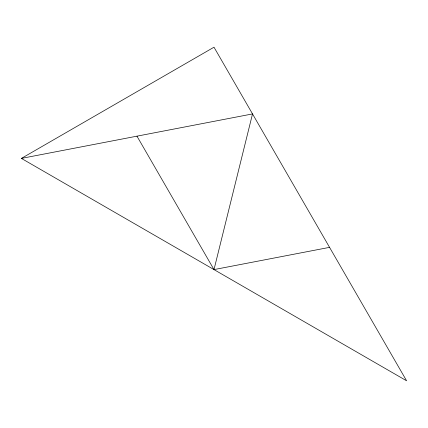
<?xml version="1.0" encoding="UTF-8"?>
<svg xmlns="http://www.w3.org/2000/svg" width="428" height="428" viewBox="0 0 428 428"><rect width="100%" height="100%" fill="white"/><g stroke="black" fill="none" stroke-linecap="round" stroke-linejoin="round"><path stroke-width="0.64" d="M329.56 247.357L214 269.597L252.52 113.923L21.4 158.403L406.6 380.797L214 47.203L21.4 158.403M136.96 136.163L214 269.597"/></g></svg>
